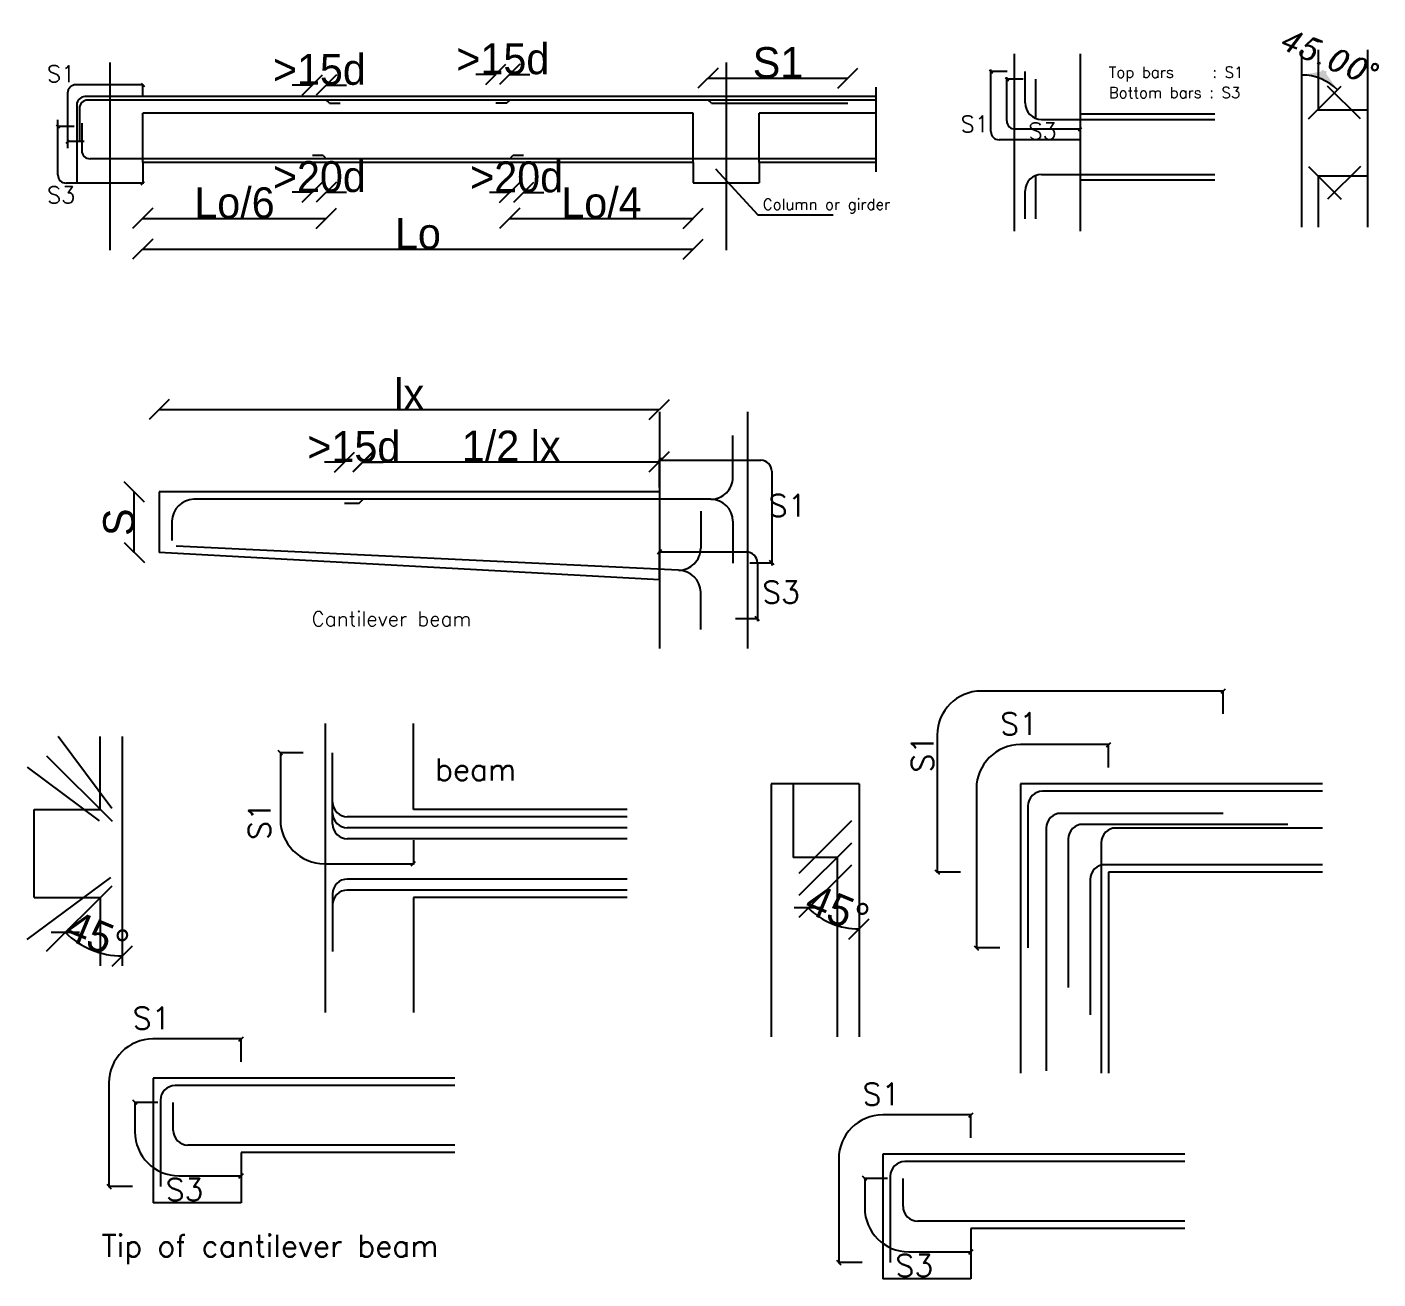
# Model space of a CAD drawing. Extents: x 166525 to 167198, y 178739 to 179747.
# Drawn here: x 167055.87 to 167066.81, y 179499.74 to 179509.87 of the extents above; entities that cross this region are included whole.
import ezdxf

# ---------------------------------------------------------------- set-up
doc = ezdxf.new("R2010")
doc.units = 0
doc.header["$MEASUREMENT"] = 0
doc.linetypes.add('AUSGEZOGEN', pattern=[0])
doc.linetypes.add('HIDDEN', pattern=[9.525, 6.35, -3.175])
doc.layers.get('0').update_dxf_attribs({"linetype": 'CONTINUOUS'})
doc.layers.get('DEFPOINTS').update_dxf_attribs({"linetype": 'CONTINUOUS'})
for name, color, linetype in [('1', 7, 'CONTINUOUS'), ('CL', 7, 'AUSGEZOGEN'), ('Steel', 2, 'CONTINUOUS'), ('TEXT', 7, 'CONTINUOUS')]:
    doc.layers.add(name, color=color, linetype=linetype)
doc.styles.add('ITALICC', font='italicc')
doc.styles.add('ROMANS', font='romans.shx')
doc.dimstyles.new('1', dxfattribs={"dimtxt": 0.18, "dimasz": 0, "dimexe": 0, "dimexo": 0, "dimgap": 0.1, "dimtad": 1, "dimlfac": 0.5, "dimzin": 0, "dimdsep": 46, "dimtxsty": 'ITALICC', "dimtsz": 0.1, "dimcen": 0, "dimse1": 1, "dimse2": 1, "dimclrd": 256, "dimclre": 256, "dimclrt": 6, "dimadec": 0, "dimazin": 0, "dimtfac": 5, "dimtix": 1, "dimtofl": 0, "dimtmove": 2, "dimatfit": 3, "dimfxl": 1, "dimtolj": 1, "dimtzin": 0, "dimarcsym": 0})
doc.dimstyles.new('mais 1-100 plan', dxfattribs={"dimtxt": 0.25, "dimasz": 0.1635, "dimexe": 0.18, "dimexo": 0.0625, "dimgap": 0, "dimtad": 1, "dimzin": 0, "dimdsep": 46, "dimtxsty": 'Standard', "dimblk": 'OBLIQUE', "dimcen": 0, "dimse1": 1, "dimse2": 1, "dimclrd": 8, "dimclrt": 4, "dimadec": 0, "dimazin": 0, "dimtfac": 1, "dimtix": 1, "dimtofl": 0, "dimtmove": 0, "dimatfit": 3, "dimldrblk": 'OBLIQUE', "dimfxl": 0.18, "dimtolj": 1, "dimtzin": 0, "dimarcsym": 0})

# ---------------------------------------------------------------- blocks, each defined once
blk = doc.blocks.new('_OBLIQUE')
at = {"color": 0, "linetype": 'ByBlock'}
blk.add_line((-0.5, -0.5), (0.5, 0.5), dxfattribs=at)
blk = doc.blocks.new('*D1443')
at = {"color": 8, "linetype": 'Continuous', "lineweight": -2, "transparency": 16777216}
blk.add_line((167056.939, 179506.776), (167060.988, 179506.776), dxfattribs=at)
at = {"layer": 'DEFPOINTS', "color": 0, "linetype": 'Continuous', "transparency": 16777216}
for p in [(167060.988, 179506.776), (167056.939, 179506.108), (167060.988, 179506.144)]:
    blk.add_point(p, dxfattribs=at)
at = {"color": 8, "linetype": 'Continuous', "lineweight": -2, "transparency": 16777216, "xscale": 0.1635000000000001, "yscale": 0.1635000000000001, "zscale": 0.1635000000000001, "rotation": 180}
blk.add_blockref('_OBLIQUE', (167056.939, 179506.776), dxfattribs=at)
at = {"color": 8, "linetype": 'Continuous', "lineweight": -2, "transparency": 16777216, "xscale": 0.1635000000000001, "yscale": 0.1635000000000001, "zscale": 0.1635000000000001}
blk.add_blockref('_OBLIQUE', (167060.988, 179506.776), dxfattribs=at)
at = {"color": 4, "linetype": 'Continuous', "transparency": 16777216, "insert": (167058.964, 179506.901), "char_height": 0.25, "attachment_point": 5}
blk.add_mtext('\\A1;{lx}', dxfattribs=at)
blk = doc.blocks.new('*D1446')
at = {"color": 8, "linetype": 'Continuous', "lineweight": -2, "transparency": 16777216}
blk.add_line((167056.806, 179508.074), (167061.262, 179508.074), dxfattribs=at)
at = {"layer": 'DEFPOINTS', "color": 0, "linetype": 'Continuous', "transparency": 16777216}
for p in [(167056.806, 179508.655), (167061.262, 179508.624), (167061.262, 179508.074)]:
    blk.add_point(p, dxfattribs=at)
at = {"color": 8, "linetype": 'Continuous', "lineweight": -2, "transparency": 16777216, "xscale": 0.1635000000000001, "yscale": 0.1635000000000001, "zscale": 0.1635000000000001, "rotation": 180}
blk.add_blockref('_OBLIQUE', (167056.806, 179508.074), dxfattribs=at)
at = {"color": 8, "linetype": 'Continuous', "lineweight": -2, "transparency": 16777216, "xscale": 0.1635000000000001, "yscale": 0.1635000000000001, "zscale": 0.1635000000000001}
blk.add_blockref('_OBLIQUE', (167061.262, 179508.074), dxfattribs=at)
at = {"color": 4, "linetype": 'Continuous', "transparency": 16777216, "insert": (167059.034, 179508.199), "char_height": 0.25, "attachment_point": 5}
blk.add_mtext('\\A1;{Lo}', dxfattribs=at)
blk = doc.blocks.new('*D1447')
at = {"color": 8, "linetype": 'Continuous', "lineweight": -2, "transparency": 16777216}
blk.add_line((167059.777, 179508.323), (167061.262, 179508.323), dxfattribs=at)
at = {"layer": 'DEFPOINTS', "color": 0, "linetype": 'Continuous', "transparency": 16777216}
for p in [(167059.777, 179508.685), (167061.262, 179508.616), (167061.262, 179508.323)]:
    blk.add_point(p, dxfattribs=at)
at = {"color": 8, "linetype": 'Continuous', "lineweight": -2, "transparency": 16777216, "xscale": 0.1635000000000001, "yscale": 0.1635000000000001, "zscale": 0.1635000000000001, "rotation": 180}
blk.add_blockref('_OBLIQUE', (167059.777, 179508.323), dxfattribs=at)
at = {"color": 8, "linetype": 'Continuous', "lineweight": -2, "transparency": 16777216, "xscale": 0.1635000000000001, "yscale": 0.1635000000000001, "zscale": 0.1635000000000001}
blk.add_blockref('_OBLIQUE', (167061.262, 179508.323), dxfattribs=at)
at = {"color": 4, "linetype": 'Continuous', "transparency": 16777216, "insert": (167060.52, 179508.448), "char_height": 0.25, "attachment_point": 5}
blk.add_mtext('\\A1;{Lo/4}', dxfattribs=at)
blk = doc.blocks.new('*D1448')
at = {"color": 8, "linetype": 'Continuous', "lineweight": -2, "transparency": 16777216}
for p, q in [((167059.777, 179508.533), (167059.613, 179508.533)), ((167059.889, 179508.533), (167060.053, 179508.533))]:
    blk.add_line(p, q, dxfattribs=at)
at = {"layer": 'DEFPOINTS', "color": 0, "linetype": 'Continuous', "transparency": 16777216}
for p in [(167059.777, 179508.685), (167059.889, 179508.689), (167059.889, 179508.533)]:
    blk.add_point(p, dxfattribs=at)
at = {"color": 8, "linetype": 'Continuous', "lineweight": -2, "transparency": 16777216, "xscale": 0.1635000000000001, "yscale": 0.1635000000000001, "zscale": 0.1635000000000001}
blk.add_blockref('_OBLIQUE', (167059.777, 179508.533), dxfattribs=at)
at = {"color": 8, "linetype": 'Continuous', "lineweight": -2, "transparency": 16777216, "xscale": 0.1635000000000001, "yscale": 0.1635000000000001, "zscale": 0.1635000000000001, "rotation": 180}
blk.add_blockref('_OBLIQUE', (167059.889, 179508.533), dxfattribs=at)
at = {"color": 4, "linetype": 'Continuous', "transparency": 16777216, "insert": (167059.833, 179508.658), "char_height": 0.25, "attachment_point": 5}
blk.add_mtext('\\A1;{>20d}', dxfattribs=at)
blk = doc.blocks.new('*D1449')
at = {"color": 8, "linetype": 'Continuous', "lineweight": -2, "transparency": 16777216}
for p, q in [((167059.665, 179509.489), (167059.502, 179509.489)), ((167059.777, 179509.489), (167059.94, 179509.489))]:
    blk.add_line(p, q, dxfattribs=at)
at = {"layer": 'DEFPOINTS', "color": 0, "linetype": 'Continuous', "transparency": 16777216}
for p in [(167059.777, 179509.489), (167059.665, 179509.357), (167059.777, 179509.383)]:
    blk.add_point(p, dxfattribs=at)
at = {"color": 8, "linetype": 'Continuous', "lineweight": -2, "transparency": 16777216, "xscale": 0.1635000000000001, "yscale": 0.1635000000000001, "zscale": 0.1635000000000001}
blk.add_blockref('_OBLIQUE', (167059.665, 179509.489), dxfattribs=at)
at = {"color": 8, "linetype": 'Continuous', "lineweight": -2, "transparency": 16777216, "xscale": 0.1635000000000001, "yscale": 0.1635000000000001, "zscale": 0.1635000000000001, "rotation": 180}
blk.add_blockref('_OBLIQUE', (167059.777, 179509.489), dxfattribs=at)
at = {"color": 4, "linetype": 'Continuous', "transparency": 16777216, "insert": (167059.721, 179509.614), "char_height": 0.25, "attachment_point": 5}
blk.add_mtext('\\A1;{>15d}', dxfattribs=at)
blk = doc.blocks.new('*D1460')
at = {"color": 8, "linetype": 'Continuous', "lineweight": -2, "transparency": 16777216}
blk.add_arc((167056.641, 179503.004), 0.652, 225, 270, dxfattribs=at)
at = {"layer": 'DEFPOINTS', "color": 0, "linetype": 'Continuous', "transparency": 16777216}
for p in [(167056.641, 179504.129), (167056.558, 179502.921), (167056.028, 179502.391), (167056.472, 179502.374), (167056.641, 179502.27)]:
    blk.add_point(p, dxfattribs=at)
at = {"color": 8, "linetype": 'Continuous', "lineweight": -2, "transparency": 16777216, "xscale": 0.1635000000000001, "yscale": 0.1635000000000001, "zscale": 0.1635000000000001}
for p, rotation in [((167056.18, 179502.542), 135.0000000001833), ((167056.641, 179502.351), 2.191846704135969e-10)]:
    blk.add_blockref('_OBLIQUE', p, dxfattribs=dict(at, rotation=rotation))
at = {"color": 4, "linetype": 'Continuous', "transparency": 16777216, "insert": (167056.439, 179502.516), "char_height": 0.25, "attachment_point": 5, "rotation": 337.5}
blk.add_mtext('\\A1;45°', dxfattribs=at)
blk = doc.blocks.new('*D1486')
at = {"color": 8, "linetype": 'Continuous', "lineweight": -2, "transparency": 16777216}
blk.add_line((167056.738, 179505.618), (167056.738, 179506.108), dxfattribs=at)
at = {"layer": 'DEFPOINTS', "color": 0, "linetype": 'Continuous', "transparency": 16777216}
for p in [(167056.738, 179506.108), (167056.939, 179506.108), (167056.939, 179505.618)]:
    blk.add_point(p, dxfattribs=at)
at = {"color": 8, "linetype": 'Continuous', "lineweight": -2, "transparency": 16777216, "xscale": 0.1635000000000001, "yscale": 0.1635000000000001, "zscale": 0.1635000000000001}
for p, rotation in [((167056.738, 179506.108), 90), ((167056.738, 179505.618), 270)]:
    blk.add_blockref('_OBLIQUE', p, dxfattribs=dict(at, rotation=rotation))
at = {"color": 4, "linetype": 'Continuous', "transparency": 16777216, "insert": (167056.613, 179505.863), "char_height": 0.25, "attachment_point": 5, "rotation": 90}
blk.add_mtext('\\A1;{S}', dxfattribs=at)
blk = doc.blocks.new('*D1487')
at = {"color": 8, "linetype": 'Continuous', "lineweight": -2, "transparency": 16777216}
for p, q in [((167058.18, 179508.535), (167058.016, 179508.535)), ((167058.292, 179508.535), (167058.455, 179508.535))]:
    blk.add_line(p, q, dxfattribs=at)
at = {"layer": 'DEFPOINTS', "color": 0, "linetype": 'Continuous', "transparency": 16777216}
for p in [(167058.18, 179508.739), (167058.292, 179508.713), (167058.292, 179508.535)]:
    blk.add_point(p, dxfattribs=at)
at = {"color": 8, "linetype": 'Continuous', "lineweight": -2, "transparency": 16777216, "xscale": 0.1635000000000001, "yscale": 0.1635000000000001, "zscale": 0.1635000000000001}
blk.add_blockref('_OBLIQUE', (167058.18, 179508.535), dxfattribs=at)
at = {"color": 8, "linetype": 'Continuous', "lineweight": -2, "transparency": 16777216, "xscale": 0.1635000000000001, "yscale": 0.1635000000000001, "zscale": 0.1635000000000001, "rotation": 180}
blk.add_blockref('_OBLIQUE', (167058.292, 179508.535), dxfattribs=at)
at = {"color": 4, "linetype": 'Continuous', "transparency": 16777216, "insert": (167058.236, 179508.66), "char_height": 0.25, "attachment_point": 5}
blk.add_mtext('\\A1;{>20d}', dxfattribs=at)
blk = doc.blocks.new('*D1488')
at = {"color": 8, "linetype": 'Continuous', "lineweight": -2, "transparency": 16777216}
for p, q in [((167058.18, 179509.403), (167058.016, 179509.403)), ((167058.292, 179509.403), (167058.455, 179509.403))]:
    blk.add_line(p, q, dxfattribs=at)
at = {"layer": 'DEFPOINTS', "color": 0, "linetype": 'Continuous', "transparency": 16777216}
for p in [(167058.292, 179509.403), (167058.18, 179509.304), (167058.292, 179509.278)]:
    blk.add_point(p, dxfattribs=at)
at = {"color": 8, "linetype": 'Continuous', "lineweight": -2, "transparency": 16777216, "xscale": 0.1635000000000001, "yscale": 0.1635000000000001, "zscale": 0.1635000000000001}
blk.add_blockref('_OBLIQUE', (167058.18, 179509.403), dxfattribs=at)
at = {"color": 8, "linetype": 'Continuous', "lineweight": -2, "transparency": 16777216, "xscale": 0.1635000000000001, "yscale": 0.1635000000000001, "zscale": 0.1635000000000001, "rotation": 180}
blk.add_blockref('_OBLIQUE', (167058.292, 179509.403), dxfattribs=at)
at = {"color": 4, "linetype": 'Continuous', "transparency": 16777216, "insert": (167058.236, 179509.528), "char_height": 0.25, "attachment_point": 5}
blk.add_mtext('\\A1;{>15d}', dxfattribs=at)
blk = doc.blocks.new('*D1489')
at = {"color": 8, "linetype": 'Continuous', "lineweight": -2, "transparency": 16777216}
blk.add_line((167056.806, 179508.323), (167058.292, 179508.323), dxfattribs=at)
at = {"layer": 'DEFPOINTS', "color": 0, "linetype": 'Continuous', "transparency": 16777216}
for p in [(167058.292, 179508.685), (167056.806, 179508.654), (167058.292, 179508.323)]:
    blk.add_point(p, dxfattribs=at)
at = {"color": 8, "linetype": 'Continuous', "lineweight": -2, "transparency": 16777216, "xscale": 0.1635000000000001, "yscale": 0.1635000000000001, "zscale": 0.1635000000000001, "rotation": 180}
blk.add_blockref('_OBLIQUE', (167056.806, 179508.323), dxfattribs=at)
at = {"color": 8, "linetype": 'Continuous', "lineweight": -2, "transparency": 16777216, "xscale": 0.1635000000000001, "yscale": 0.1635000000000001, "zscale": 0.1635000000000001}
blk.add_blockref('_OBLIQUE', (167058.292, 179508.323), dxfattribs=at)
at = {"color": 4, "linetype": 'Continuous', "transparency": 16777216, "insert": (167057.549, 179508.448), "char_height": 0.25, "attachment_point": 5}
blk.add_mtext('\\A1;{Lo/6}', dxfattribs=at)
blk = doc.blocks.new('*D1494')
at = {"color": 8, "linetype": 'Continuous', "lineweight": -2, "transparency": 16777216}
blk.add_arc((167062.605, 179503.15), 0.58, 225, 270, dxfattribs=at)
at = {"layer": 'DEFPOINTS', "color": 0, "linetype": 'Continuous', "transparency": 16777216}
for p in [(167062.605, 179503.744), (167062.543, 179503.088), (167062.118, 179502.663), (167062.315, 179502.648), (167062.605, 179501.697)]:
    blk.add_point(p, dxfattribs=at)
at = {"color": 8, "linetype": 'Continuous', "lineweight": -2, "transparency": 16777216, "xscale": 0.1635000000000001, "yscale": 0.1635000000000001, "zscale": 0.1635000000000001}
for p, rotation in [((167062.195, 179502.74), 134.9999999995972), ((167062.605, 179502.57), 5.224620736044017e-10)]:
    blk.add_blockref('_OBLIQUE', p, dxfattribs=dict(at, rotation=rotation))
at = {"color": 4, "linetype": 'Continuous', "transparency": 16777216, "insert": (167062.431, 179502.73), "char_height": 0.25, "attachment_point": 5, "rotation": 337.5}
blk.add_mtext('\\A1;45°', dxfattribs=at)
blk = doc.blocks.new('*D1496')
at = {"color": 8, "linetype": 'Continuous', "lineweight": -2, "transparency": 16777216}
blk.add_line((167058.589, 179506.353), (167060.988, 179506.353), dxfattribs=at)
at = {"layer": 'DEFPOINTS', "color": 0, "linetype": 'Continuous', "transparency": 16777216}
for p in [(167060.988, 179506.735), (167060.988, 179506.353), (167058.589, 179506.178)]:
    blk.add_point(p, dxfattribs=at)
at = {"color": 8, "linetype": 'Continuous', "lineweight": -2, "transparency": 16777216, "xscale": 0.1635000000000001, "yscale": 0.1635000000000001, "zscale": 0.1635000000000001, "rotation": 180}
blk.add_blockref('_OBLIQUE', (167058.589, 179506.353), dxfattribs=at)
at = {"color": 8, "linetype": 'Continuous', "lineweight": -2, "transparency": 16777216, "xscale": 0.1635000000000001, "yscale": 0.1635000000000001, "zscale": 0.1635000000000001}
blk.add_blockref('_OBLIQUE', (167060.988, 179506.353), dxfattribs=at)
at = {"color": 4, "linetype": 'Continuous', "transparency": 16777216, "insert": (167059.789, 179506.478), "char_height": 0.25, "attachment_point": 5}
blk.add_mtext('\\A1;{1/2 lx}', dxfattribs=at)
blk = doc.blocks.new('*D1497')
at = {"color": 8, "linetype": 'Continuous', "lineweight": -2, "transparency": 16777216}
for p, q in [((167058.44, 179506.349), (167058.277, 179506.349)), ((167058.589, 179506.349), (167058.753, 179506.349))]:
    blk.add_line(p, q, dxfattribs=at)
at = {"layer": 'DEFPOINTS', "color": 0, "linetype": 'Continuous', "transparency": 16777216}
for p in [(167058.589, 179506.349), (167058.44, 179506.173), (167058.589, 179506.207)]:
    blk.add_point(p, dxfattribs=at)
at = {"color": 8, "linetype": 'Continuous', "lineweight": -2, "transparency": 16777216, "xscale": 0.1635000000000001, "yscale": 0.1635000000000001, "zscale": 0.1635000000000001}
blk.add_blockref('_OBLIQUE', (167058.44, 179506.349), dxfattribs=at)
at = {"color": 8, "linetype": 'Continuous', "lineweight": -2, "transparency": 16777216, "xscale": 0.1635000000000001, "yscale": 0.1635000000000001, "zscale": 0.1635000000000001, "rotation": 180}
blk.add_blockref('_OBLIQUE', (167058.589, 179506.349), dxfattribs=at)
at = {"color": 4, "linetype": 'Continuous', "transparency": 16777216, "insert": (167058.515, 179506.474), "char_height": 0.25, "attachment_point": 5}
blk.add_mtext('\\A1;{>15d}', dxfattribs=at)
blk = doc.blocks.new('*D1503')
at = {"color": 8, "linetype": 'Continuous', "lineweight": -2, "transparency": 16777216}
blk.add_line((167061.383, 179509.458), (167062.514, 179509.458), dxfattribs=at)
at = {"layer": 'DEFPOINTS', "color": 0, "linetype": 'Continuous', "transparency": 16777216}
for p in [(167062.514, 179509.458), (167062.514, 179509.339), (167061.383, 179509.326)]:
    blk.add_point(p, dxfattribs=at)
at = {"color": 8, "linetype": 'Continuous', "lineweight": -2, "transparency": 16777216, "xscale": 0.1635000000000001, "yscale": 0.1635000000000001, "zscale": 0.1635000000000001, "rotation": 180}
blk.add_blockref('_OBLIQUE', (167061.383, 179509.458), dxfattribs=at)
at = {"color": 8, "linetype": 'Continuous', "lineweight": -2, "transparency": 16777216, "xscale": 0.1635000000000001, "yscale": 0.1635000000000001, "zscale": 0.1635000000000001}
blk.add_blockref('_OBLIQUE', (167062.514, 179509.458), dxfattribs=at)
at = {"color": 4, "linetype": 'Continuous', "transparency": 16777216, "insert": (167061.949, 179509.583), "char_height": 0.25, "attachment_point": 5}
blk.add_mtext('\\A1;{S1}', dxfattribs=at)
blk = doc.blocks.new('*D1504')
at = {"layer": '1', "lineweight": -2, "ltscale": 10, "transparency": 16777216}
blk.add_arc((167066.188, 179509.072), 0.412, 45, 90, dxfattribs=at)
at = {"layer": '1', "ltscale": 10, "transparency": 16777216}
for points in [[(167066.388, 179509.451), (167066.388, 179509.518), (167066.188, 179509.485)], [(167066.361, 179509.529), (167066.314, 179509.482), (167066.479, 179509.364)]]:
    blk.add_solid(points, dxfattribs=at)
at = {"layer": 'DEFPOINTS', "color": 0, "ltscale": 10, "transparency": 16777216}
for p in [(167066.188, 179509.689), (167066.394, 179509.429), (167066.509, 179509.394), (167066.244, 179509.128), (167066.188, 179508.253)]:
    blk.add_point(p, dxfattribs=at)
at = {"layer": '1', "color": 6, "ltscale": 10, "transparency": 16777216, "insert": (167066.418, 179509.629), "char_height": 0.18, "attachment_point": 5, "rotation": 337.5, "style": 'ITALICC'}
blk.add_mtext('\\A1;45.00°', dxfattribs=at)

msp = doc.modelspace()

# ---------------------------------------------------------------- linework, layer by layer
at = {"color": 9, "linetype": 'ByBlock', "ltscale": 10}
for p, q in [((167063.80521, 179509.51202), (167063.66793, 179509.51202)), ((167063.67238, 179509.0267), (167063.67238, 179509.52817)), ((167063.67238, 179509.51202), (167063.67238, 179509.5271)), ((167063.93393, 179509.45082), (167063.79665, 179509.45082)), ((167063.8011, 179509.11238), (167063.8011, 179509.46696)), ((167063.8011, 179509.45082), (167063.8011, 179509.4659)), ((167056.19858, 179509.33818), (167056.19858, 179508.94521)), ((167056.80642, 179509.40502), (167056.26541, 179509.40502)), ((167056.80642, 179509.30914), (167056.80642, 179509.40947)), ((167056.11946, 179509.0684), (167056.11946, 179509.12187)), ((167064.39612, 179509.14142), (167064.39612, 179509.04109)), ((167056.25229, 179509.0684), (167056.11501, 179509.0684)), ((167056.11946, 179508.67543), (167056.11946, 179509.0684)), ((167064.39612, 179509.04555), (167063.86794, 179509.04555)), ((167056.3314, 179508.94521), (167056.19412, 179508.94521)), ((167056.19858, 179508.94521), (167056.19858, 179508.89174)), ((167064.39612, 179508.95987), (167063.73922, 179508.95987)), ((167056.80642, 179508.70447), (167056.80642, 179508.60414)), ((167056.80642, 179508.60859), (167056.1863, 179508.60859)), ((167060.98842, 179506.23703), (167060.98842, 179506.37081)), ((167060.98842, 179506.36487), (167061.80994, 179506.36487)), ((167061.89905, 179506.27575), (167061.89905, 179505.51414)), ((167060.98842, 179505.49542), (167060.98842, 179505.62919)), ((167060.98842, 179505.62325), (167061.69266, 179505.62325)), ((167061.72195, 179505.53567), (167061.90499, 179505.53567)), ((167061.78177, 179505.53414), (167061.78177, 179505.06137)), ((167061.89905, 179505.53567), (167061.89905, 179505.51556)), ((167061.60467, 179505.08289), (167061.78771, 179505.08289)), ((167061.78177, 179505.08289), (167061.78177, 179505.06279)), ((167065.55329, 179504.49658), (167063.59385, 179504.49658)), ((167065.55329, 179504.31186), (167065.55329, 179504.50252)), ((167063.2374, 179504.14013), (167063.2374, 179503.03115)), ((167058.10568, 179503.99612), (167057.91502, 179503.99612)), ((167057.92096, 179503.99612), (167057.92096, 179503.45537)), ((167064.62525, 179504.06238), (167063.91164, 179504.06238)), ((167064.62525, 179503.87766), (167064.62525, 179504.06832)), ((167063.55519, 179503.70592), (167063.55519, 179502.41667)), ((167058.99694, 179503.28881), (167058.99694, 179503.09297)), ((167058.27742, 179503.09891), (167058.99694, 179503.09891)), ((167063.42729, 179503.03115), (167063.23145, 179503.03115)), ((167063.74508, 179502.41667), (167063.54924, 179502.41667)), ((167057.60291, 179501.67996), (167056.8893, 179501.67996)), ((167057.60291, 179501.49524), (167057.60291, 179501.6859)), ((167056.53284, 179501.3235), (167056.53284, 179500.48524)), ((167056.92774, 179501.1664), (167056.73708, 179501.1664)), ((167056.74302, 179501.1664), (167056.74302, 179500.92803)), ((167063.51066, 179501.06473), (167062.79705, 179501.06473)), ((167063.51066, 179500.88001), (167063.51066, 179501.07067)), ((167057.60291, 179500.76148), (167057.60291, 179500.56564)), ((167062.44059, 179500.70828), (167062.44059, 179499.87001)), ((167056.72274, 179500.48524), (167056.5269, 179500.48524)), ((167057.09948, 179500.57158), (167057.60291, 179500.57158)), ((167062.83549, 179500.55117), (167062.64483, 179500.55117)), ((167062.65078, 179500.55117), (167062.65078, 179500.31281)), ((167063.51066, 179500.14625), (167063.51066, 179499.95041)), ((167063.00723, 179499.95635), (167063.51066, 179499.95635)), ((167062.63049, 179499.87001), (167062.43465, 179499.87001))]:
    msp.add_line(p, q, dxfattribs=at)
for centre, radius, start, end in [((167056.26541, 179509.33818), 0.06684, 90, 180), ((167063.86794, 179509.11238), 0.06684, 180, 270), ((167063.73922, 179509.0267), 0.06684, 180, 270), ((167056.1863, 179508.67543), 0.06684, 180, 270), ((167061.80994, 179506.27575), 0.08911, 0, 90), ((167061.69266, 179505.53414), 0.08911, 0, 90), ((167063.59385, 179504.14013), 0.35646, 90, 180), ((167063.91164, 179503.70592), 0.35646, 90, 180), ((167058.27742, 179503.45537), 0.35646, 180, 270), ((167056.8893, 179501.3235), 0.35646, 90, 180), ((167062.79705, 179500.70828), 0.35646, 90, 180), ((167057.09948, 179500.92803), 0.35646, 180, 270), ((167063.00723, 179500.31281), 0.35646, 180, 270)]:
    msp.add_arc(centre, radius, start, end, dxfattribs=at)
at = {"layer": '1', "ltscale": 10}
for p, q in [((167066.18761, 179509.689), (167066.18761, 179508.25328)), ((167066.72229, 179509.689), (167066.72229, 179508.25328)), ((167063.86144, 179509.65476), (167063.86144, 179508.21904)), ((167064.39612, 179509.65476), (167064.39612, 179508.21904)), ((167062.74116, 179509.38612), (167062.74116, 179508.70028)), ((167056.27174, 179509.24231), (167056.27174, 179508.61115)), ((167062.74116, 179509.30914), (167056.33857, 179509.30914)), ((167064.39612, 179509.21141), (167064.39612, 179509.04811)), ((167061.26212, 179508.77446), (167056.80642, 179508.77446)), ((167056.80642, 179508.77446), (167056.80642, 179508.61115)), ((167061.26212, 179508.77446), (167061.26212, 179508.61115)), ((167061.79681, 179508.77446), (167061.79681, 179508.61115)), ((167062.74116, 179508.77446), (167061.79681, 179508.77446)), ((167056.27174, 179508.61115), (167056.80642, 179508.61115)), ((167061.26212, 179508.61115), (167061.79681, 179508.61115)), ((167060.98842, 179506.75594), (167060.98842, 179504.84164)), ((167061.70133, 179506.75594), (167061.70133, 179504.84164)), ((167060.98842, 179506.14372), (167060.98842, 179506.36146)), ((167056.93947, 179506.10845), (167056.93947, 179505.6179)), ((167060.98842, 179505.4021), (167060.98842, 179505.61984)), ((167058.28403, 179504.23367), (167058.28403, 179501.89272)), ((167056.64103, 179504.12946), (167056.64103, 179502.27047)), ((167061.89227, 179503.74406), (167061.89227, 179501.69728)), ((167062.60518, 179503.74406), (167061.89227, 179503.74406)), ((167062.60518, 179503.74406), (167062.60518, 179501.69728)), ((167066.3563, 179503.74406), (167063.91234, 179503.74406)), ((167063.91234, 179503.74406), (167063.91234, 179501.40312)), ((167059.33396, 179501.36164), (167056.89, 179501.36164)), ((167056.89, 179501.36164), (167056.89, 179500.35168)), ((167062.79775, 179500.74641), (167062.79775, 179499.73646)), ((167065.24171, 179500.74641), (167062.79775, 179500.74641))]:
    msp.add_line(p, q, dxfattribs=at)
at = {"layer": '1', "linetype": 'HIDDEN', "ltscale": 60}
for p, q in [((167066.32128, 179509.689), (167066.32128, 179509.20338)), ((167066.72229, 179509.20338), (167066.72229, 179508.6687)), ((167066.32128, 179508.6687), (167066.32128, 179508.25328)), ((167058.99694, 179503.5384), (167058.99694, 179504.23367)), ((167056.4628, 179503.5384), (167056.4628, 179504.12946)), ((167062.0705, 179503.74406), (167062.0705, 179503.14997)), ((167055.92811, 179503.5384), (167056.4628, 179503.5384)), ((167055.92811, 179502.82549), (167055.92811, 179503.5384)), ((167060.72799, 179503.5384), (167058.99694, 179503.5384)), ((167062.42695, 179503.14997), (167062.0705, 179503.14997)), ((167062.42695, 179503.14997), (167062.42695, 179501.69728)), ((167066.3563, 179503.03115), (167064.62525, 179503.03115)), ((167064.62525, 179503.03115), (167064.62525, 179501.40312)), ((167055.92811, 179502.82549), (167056.4628, 179502.82549)), ((167056.4628, 179502.82549), (167056.4628, 179502.27047)), ((167060.72799, 179502.82549), (167058.99694, 179502.82549)), ((167058.99694, 179502.82549), (167058.99694, 179501.89272))]:
    msp.add_line(p, q, dxfattribs=at)
at = {"layer": '1', "linetype": 'HIDDEN', "ltscale": 50}
for p, q in [((167061.26212, 179509.17547), (167056.80642, 179509.17547)), ((167056.80642, 179508.77446), (167056.80642, 179509.17547)), ((167061.26212, 179508.77446), (167061.26212, 179509.17547)), ((167061.79681, 179508.77446), (167061.79681, 179509.17547)), ((167062.74116, 179509.17547), (167061.79681, 179509.17547))]:
    msp.add_line(p, q, dxfattribs=at)
at = {"layer": '1', "linetype": 'HIDDEN', "ltscale": 70}
for p, q in [((167064.39612, 179509.16915), (167065.48472, 179509.16915)), ((167066.31866, 179509.20338), (167066.72229, 179509.20338)), ((167064.39612, 179508.63447), (167065.48472, 179508.63447)), ((167066.31866, 179508.6687), (167066.72229, 179508.6687))]:
    msp.add_line(p, q, dxfattribs=at)
at = {"layer": '1', "linetype": 'Continuous', "ltscale": 70}
for p, q in [((167060.98842, 179506.10845), (167056.93947, 179506.10845)), ((167060.98842, 179505.39554), (167056.93947, 179505.6179))]:
    msp.add_line(p, q, dxfattribs=at)
at = {"layer": '1', "linetype": 'Continuous', "ltscale": 60}
for p, q in [((167059.33396, 179500.76148), (167057.60291, 179500.76148)), ((167057.60291, 179500.76148), (167057.60291, 179500.35168)), ((167057.60291, 179500.35168), (167056.89, 179500.35168)), ((167065.24171, 179500.14625), (167063.51066, 179500.14625)), ((167063.51066, 179500.14625), (167063.51066, 179499.73646)), ((167063.51066, 179499.73646), (167062.79775, 179499.73646))]:
    msp.add_line(p, q, dxfattribs=at)
at = {"layer": '1', "ltscale": 10}
msp.add_arc((167056.33857, 179509.24231), 0.06684, 90, 180, dxfattribs=at)
at = {"layer": 'CL', "ltscale": 50}
for p, q in [((167056.53908, 179509.58632), (167056.53908, 179508.06615)), ((167061.52947, 179509.58632), (167061.52947, 179508.06615))]:
    msp.add_line(p, q, dxfattribs=at)
at = {"layer": 'DEFPOINTS', "color": 0, "linetype": 'ByBlock', "ltscale": 10}
for p in [(167063.67238, 179509.51202), (167063.8011, 179509.45082), (167063.84199, 179509.45082), (167056.80642, 179509.30914), (167064.39612, 179509.14142), (167056.11946, 179509.0684), (167056.25229, 179509.0684), (167056.19858, 179508.94521), (167056.3314, 179508.94521), (167056.80642, 179508.70447), (167060.98842, 179506.23703), (167061.84454, 179505.53567), (167061.89905, 179505.53567), (167060.98842, 179505.49542), (167061.72726, 179505.08289), (167061.78177, 179505.08289), (167064.62525, 179503.74406), (167058.99694, 179503.09891), (167063.2374, 179503.03115), (167063.55519, 179502.41667), (167056.53284, 179500.48524), (167057.60291, 179500.57158), (167063.51066, 179499.95635), (167062.44059, 179499.87001)]:
    msp.add_point(p, dxfattribs=at)
at = {"layer": 'Steel', "linetype": 'Continuous', "ltscale": 70}
for p, q in [((167063.9492, 179509.25826), (167063.9492, 179509.51202)), ((167064.03622, 179509.133), (167064.03622, 179509.45082)), ((167064.08287, 179509.12459), (167065.48472, 179509.12459)), ((167064.08287, 179508.67902), (167065.48472, 179508.67902)), ((167064.03622, 179508.32045), (167064.03622, 179508.67062)), ((167063.9492, 179508.32045), (167063.9492, 179508.54535)), ((167061.40608, 179506.04905), (167057.22123, 179506.04905)), ((167057.04301, 179505.87082), (167057.04301, 179505.71429)), ((167061.58431, 179505.87082), (167061.58431, 179505.53247)), ((167061.14464, 179505.47414), (167057.07615, 179505.67058)), ((167061.32287, 179504.99604), (167061.32287, 179505.29591))]:
    msp.add_line(p, q, dxfattribs=at)
at = {"layer": 'Steel', "ltscale": 10}
for p, q in [((167066.24354, 179509.12827), (167066.50881, 179509.39353)), ((167066.66374, 179509.12827), (167066.39848, 179509.39353)), ((167062.74116, 179509.2807), (167056.36085, 179509.2807)), ((167058.31765, 179509.25471), (167058.29166, 179509.2807)), ((167058.31765, 179509.25471), (167058.40352, 179509.25471)), ((167059.75089, 179509.25471), (167059.66503, 179509.25471)), ((167059.75089, 179509.25471), (167059.77689, 179509.2807)), ((167061.40932, 179509.25471), (167061.38332, 179509.2807)), ((167061.40932, 179509.25471), (167062.51377, 179509.25471)), ((167056.29402, 179509.21387), (167056.29402, 179508.94521)), ((167056.31313, 179509.09373), (167056.31313, 179508.87252)), ((167059.75089, 179508.80568), (167056.37997, 179508.80568)), ((167058.26566, 179508.83168), (167058.17979, 179508.83168)), ((167058.26566, 179508.83168), (167058.29166, 179508.80568)), ((167062.74116, 179508.80568), (167059.75089, 179508.80568)), ((167059.77689, 179508.80568), (167059.80289, 179508.83168)), ((167059.88927, 179508.83168), (167059.80289, 179508.83168)), ((167066.24354, 179508.74382), (167066.50881, 179508.47855)), ((167066.66374, 179508.74382), (167066.39848, 179508.47855)), ((167058.55482, 179506.01438), (167058.58949, 179506.04905)), ((167058.55482, 179506.01438), (167058.44033, 179506.01438)), ((167056.12161, 179504.13164), (167056.55563, 179503.54826)), ((167056.02812, 179503.97308), (167056.55797, 179503.44323)), ((167058.34343, 179503.41958), (167058.34343, 179503.99612)), ((167055.86955, 179503.87959), (167056.45294, 179503.44557)), ((167066.3563, 179503.68465), (167064.09057, 179503.68465)), ((167063.97175, 179503.56583), (167063.97175, 179502.41667)), ((167060.72799, 179503.47899), (167058.46225, 179503.47899)), ((167062.54321, 179503.44445), (167062.11843, 179503.01967)), ((167065.55329, 179503.50642), (167064.23909, 179503.50642)), ((167060.72799, 179503.38988), (167058.46225, 179503.38988)), ((167064.12027, 179503.3876), (167064.12027, 179501.42228)), ((167066.07558, 179503.41731), (167064.41732, 179503.41731)), ((167066.3563, 179503.3876), (167064.68466, 179503.3876)), ((167060.72799, 179503.30076), (167058.46225, 179503.30076)), ((167062.54321, 179503.26622), (167062.11843, 179502.84144)), ((167064.2985, 179503.29849), (167064.2985, 179502.09575)), ((167064.56584, 179503.26879), (167064.56584, 179501.40312)), ((167055.86955, 179502.4843), (167056.54682, 179502.98816)), ((167062.54321, 179503.088), (167062.11843, 179502.66321)), ((167066.3563, 179503.09056), (167064.59555, 179503.09056)), ((167056.02812, 179502.39081), (167056.55797, 179502.92066)), ((167060.72799, 179502.97401), (167058.46225, 179502.97401)), ((167060.72799, 179502.8849), (167058.46225, 179502.8849)), ((167064.47673, 179502.97174), (167064.47673, 179501.87512)), ((167058.34343, 179502.85519), (167058.34343, 179502.38892)), ((167059.33396, 179501.30223), (167057.06822, 179501.30223)), ((167056.94941, 179501.18341), (167056.94941, 179500.48524)), ((167057.05321, 179500.9397), (167057.05321, 179501.1664)), ((167059.33396, 179500.82088), (167057.17203, 179500.82088)), ((167065.24171, 179500.687), (167062.97598, 179500.687)), ((167062.85716, 179500.56819), (167062.85716, 179499.87001)), ((167062.96096, 179500.32448), (167062.96096, 179500.55117)), ((167065.24171, 179500.20566), (167063.07978, 179500.20566))]:
    msp.add_line(p, q, dxfattribs=at)
at = {"layer": 'Steel', "linetype": 'HIDDEN', "ltscale": 70}
for p, q in [((167061.58431, 179506.22727), (167061.58431, 179506.56562)), ((167061.32287, 179505.95224), (167061.32287, 179505.65237))]:
    msp.add_line(p, q, dxfattribs=at)
at = {"layer": 'Steel', "ltscale": 10}
for centre, radius, start, end in [((167056.36085, 179509.21387), 0.06684, 90, 180), ((167056.37997, 179508.87252), 0.06684, 180, 270), ((167064.09057, 179503.56583), 0.11882, 90, 180), ((167058.46225, 179503.59781), 0.11882, 180, 270), ((167058.46225, 179503.5087), 0.11882, 180, 270), ((167064.23909, 179503.3876), 0.11882, 90, 180), ((167058.46225, 179503.41958), 0.11882, 180, 270), ((167064.41732, 179503.29849), 0.11882, 90, 180), ((167064.68466, 179503.26879), 0.11882, 90, 180), ((167064.59555, 179502.97174), 0.11882, 90, 180), ((167058.46225, 179502.85519), 0.11882, 90, 180), ((167058.46225, 179502.76608), 0.11882, 90, 180), ((167058.46225, 179502.76608), 0.11882, 90, 180), ((167057.06822, 179501.18341), 0.11882, 90, 180), ((167057.17203, 179500.9397), 0.11882, 180, 270), ((167062.97598, 179500.56819), 0.11882, 90, 180), ((167063.07978, 179500.32448), 0.11882, 180, 270)]:
    msp.add_arc(centre, radius, start, end, dxfattribs=at)
at = {"layer": 'Steel', "linetype": 'Continuous', "ltscale": 70}
for centre, radius, start, end in [((167064.08287, 179509.25826), 0.13367, 180, 270), ((167064.08287, 179508.54535), 0.13367, 90, 180), ((167057.22123, 179505.87082), 0.17823, 90, 180), ((167061.40608, 179505.87082), 0.17823, 0, 90), ((167061.14464, 179505.29591), 0.17823, 0, 90)]:
    msp.add_arc(centre, radius, start, end, dxfattribs=at)
at = {"layer": 'Steel', "linetype": 'HIDDEN', "ltscale": 70}
for centre in [(167061.40608, 179506.22727), (167061.14464, 179505.65237)]:
    msp.add_arc(centre, 0.17823, 270, 0, dxfattribs=at)
at = {"layer": 'TEXT', "color": 9, "ltscale": 10}
for p, q in [((167061.44243, 179508.72456), (167061.78595, 179508.35298)), ((167061.78595, 179508.35298), (167062.39665, 179508.35298))]:
    msp.add_line(p, q, dxfattribs=at)

# ---------------------------------------------------------------- block references
at = {"color": 9, "linetype": 'ByBlock', "ltscale": 10}
for p, xscale, yscale, zscale, rotation in [((167063.67238, 179509.51202), 0.02673419885104522, 0.02673419885104522, 0.02673419885104522, 270), ((167063.8011, 179509.45082), 0.02673419885104522, 0.02673419885104522, 0.02673419885104522, 270), ((167056.80642, 179509.40502), -0.02673419885104522, 0.02673419885104522, 0.0267341988597088, 180), ((167056.11946, 179509.0684), 0.02673419885104522, 0.02673419885104522, 0.02673419885104522, 270), ((167056.19858, 179508.94521), -0.02673419885104522, 0.02673419885104522, 0.0267341988597088, 270), ((167060.98842, 179506.36487), 0.03564559848746285, 0.03564559848746285, 0.03564559848746285, 180), ((167060.98842, 179505.62325), 0.03564559848746285, 0.03564559848746285, 0.03564559848746285, 180), ((167061.89905, 179505.53567), 0.03564559848746285, 0.03564559848746285, 0.03564559848746285, 90), ((167061.78177, 179505.08289), 0.03564559848746285, 0.03564559848746285, 0.03564559848746285, 90), ((167057.92096, 179503.99612), 0.03564559848746285, 0.03564559848746285, 0.03564559848746285, 90), ((167063.2374, 179503.03115), 0.03564559848746285, 0.03564559848746285, 0.03564559848746285, 270), ((167063.55519, 179502.41667), 0.03564559848746285, 0.03564559848746285, 0.03564559848746285, 270), ((167056.74302, 179501.1664), 0.03564559848746285, 0.03564559848746285, 0.03564559848746285, 90), ((167056.53284, 179500.48524), 0.03564559848746285, 0.03564559848746285, 0.03564559848746285, 270), ((167062.65078, 179500.55117), 0.03564559848746285, 0.03564559848746285, 0.03564559848746285, 90), ((167062.44059, 179499.87001), 0.03564559848746285, 0.03564559848746285, 0.03564559848746285, 270)]:
    msp.add_blockref('_OBLIQUE', p, dxfattribs=dict(at, xscale=xscale, yscale=yscale, zscale=zscale, rotation=rotation))
for p, xscale, yscale, zscale in [((167064.39612, 179509.04555), 0.02673419885104522, 0.02673419885104522, 0.02673419885104522), ((167056.80642, 179508.60859), 0.02673419885104522, 0.02673419885104522, 0.02673419885104522), ((167065.55329, 179504.49658), 0.03564559848746285, 0.03564559848746285, 0.03564559848746285), ((167064.62525, 179504.06238), 0.03564559848746285, 0.03564559848746285, 0.03564559848746285), ((167058.99694, 179503.09891), 0.03564559848746285, 0.03564559848746285, 0.03564559848746285), ((167057.60291, 179501.67996), 0.03564559848746285, 0.03564559848746285, 0.03564559848746285), ((167063.51066, 179501.06473), 0.03564559848746285, 0.03564559848746285, 0.03564559848746285), ((167057.60291, 179500.57158), 0.03564559848746285, 0.03564559848746285, 0.03564559848746285), ((167063.51066, 179499.95635), 0.03564559848746285, 0.03564559848746285, 0.03564559848746285)]:
    msp.add_blockref('_OBLIQUE', p, dxfattribs=dict(at, xscale=xscale, yscale=yscale, zscale=zscale))

# ---------------------------------------------------------------- texts
at = {"color": 2, "linetype": 'ByBlock', "ltscale": 10, "style": 'ROMANS'}
for s, insert, char_height, attachment_point in [('{S1}', (167056.14588, 179509.49413), 0.133671, 5), ('{S1}', (167063.54173, 179509.08691), 0.133671, 5), ('{S3}', (167064.09109, 179509.03002), 0.133671, 5), ('{S3}', (167056.14588, 179508.51332), 0.133671, 5), ('{S1}', (167062.02738, 179505.99881), 0.178228, 5), ('{S3}', (167061.82163, 179505.38625), 0.178228, 1), ('{S1}', (167063.90083, 179504.2313), 0.178228, 5), ('{S1}', (167056.87849, 179501.84888), 0.178228, 5), ('{S1}', (167062.78624, 179501.23365), 0.178228, 5), ('{S3}', (167057.14476, 179500.46019), 0.178228, 5), ('{S3}', (167063.05251, 179499.84496), 0.178228, 5)]:
    msp.add_mtext(s, dxfattribs=dict(at, insert=insert, char_height=char_height, attachment_point=attachment_point))
at = {"color": 2, "linetype": 'ByBlock', "ltscale": 10, "char_height": 0.178228, "attachment_point": 5, "rotation": 90, "style": 'ROMANS'}
for insert in [(167063.11858, 179503.98881), (167057.75204, 179503.44456)]:
    msp.add_mtext('{S1}', dxfattribs=dict(at, insert=insert))
at = {"layer": 'TEXT', "ltscale": 10, "style": 'ROMANS'}
for s, height, p in [('Top bars    : S1', 0.089114, (167064.62663, 179509.46189)), ('Bottom bars : S3', 0.089114, (167064.62663, 179509.29703)), ('Column or girder', 0.089114, (167061.82547, 179508.39295)), ('Cantilever beam', 0.1188187, (167058.17275, 179505.02102)), ('beam', 0.178228, (167059.17384, 179503.77205)), ('Tip of cantilever beam', 0.178228, (167056.47418, 179499.91503))]:
    msp.add_text(s, height=height, dxfattribs=at).set_placement(p)

# ---------------------------------------------------------------- dimensions: what is measured, and where the dimension line sits
at = {"color": 2, "linetype": 'Continuous'}
for base, p1, p2, text, picture, middle in [((167059.77689, 179509.48861), (167059.66503, 179509.35681), (167059.77689, 179509.3828), '{>15d}', '*D1449', (167059.72096, 179509.61361)), ((167058.29166, 179509.40288), (167058.17979, 179509.30414), (167058.29166, 179509.27814), '{>15d}', '*D1488', (167058.23572, 179509.52788)), ((167062.51377, 179509.45766), (167061.38332, 179509.32586), (167062.51377, 179509.33888), '{S1}', '*D1503', (167061.94855, 179509.58266)), ((167058.29166, 179508.53525), (167058.17979, 179508.73886), (167058.29166, 179508.71286), '{>20d}', '*D1487', (167058.23572, 179508.66025)), ((167059.88927, 179508.53303), (167059.77689, 179508.68502), (167059.88927, 179508.6893), '{>20d}', '*D1448', (167059.83308, 179508.65803)), ((167058.29166, 179508.32292), (167056.80642, 179508.65379), (167058.29166, 179508.68502), '{Lo/6}', '*D1489', (167057.54904, 179508.44792)), ((167061.26212, 179508.32292), (167059.77689, 179508.68502), (167061.26212, 179508.61594), '{Lo/4}', '*D1447', (167060.51951, 179508.44792)), ((167061.26212, 179508.07392), (167056.80642, 179508.65497), (167061.26212, 179508.62387), '{Lo}', '*D1446', (167059.03427, 179508.19892)), ((167060.98842, 179506.77622), (167056.93947, 179506.10845), (167060.98842, 179506.14372), '{lx}', '*D1443', (167058.96394, 179506.90122)), ((167060.98842, 179506.35348), (167058.58949, 179506.17775), (167060.98842, 179506.73523), '{1/2 lx}', '*D1496', (167059.78895, 179506.47848)), ((167058.58949, 179506.34853), (167058.44033, 179506.1728), (167058.58949, 179506.20746), '{>15d}', '*D1497', (167058.51491, 179506.47353))]:
    dim = msp.add_linear_dim(base=base, p1=p1, p2=p2, text=text, dimstyle='mais 1-100 plan', override={"dimfxlon": 1, "dimarcsym": 1}, dxfattribs=at)
    dim.commit()
    dim.dimension.update_dxf_attribs({"geometry": picture, "text_midpoint": middle})
dim = msp.add_linear_dim(base=(167056.73835, 179506.10845), p1=(167056.93947, 179505.6179), p2=(167056.93947, 179506.10845), angle=90, text='{S}', dimstyle='mais 1-100 plan', override={"dimfxlon": 1, "dimarcsym": 1}, dxfattribs=at)
dim.commit()
dim.dimension.update_dxf_attribs({"geometry": '*D1486', "text_midpoint": (167056.61335, 179505.86318)})
for base, line1, line2, picture, middle in [((167056.47217, 179502.37354), ((167056.64103, 179504.12946), (167056.64103, 179502.27047)), ((167056.02812, 179502.39081), (167056.55797, 179502.92066)), '*D1460', (167056.4392, 179502.51646)), ((167062.31513, 179502.64759), ((167062.60518, 179503.74406), (167062.60518, 179501.69728)), ((167062.54321, 179503.088), (167062.11843, 179502.66321)), '*D1494', (167062.43102, 179502.72951))]:
    dim = msp.add_angular_dim_2l(base=base, line1=line1, line2=line2, dimstyle='mais 1-100 plan', override={"dimfxlon": 1, "dimarcsym": 1}, dxfattribs=at)
    dim.commit()
    dim.dimension.update_dxf_attribs({"geometry": picture, "text_midpoint": middle})
at = {"layer": '1', "ltscale": 10}
dim = msp.add_angular_dim_2l(base=(167066.3937, 179509.42928), line1=((167066.24354, 179509.12827), (167066.50881, 179509.39353)), line2=((167066.18761, 179509.689), (167066.18761, 179508.25328)), dimstyle='1', override={"dimadec": 2}, dxfattribs=at)
dim.commit()
dim.dimension.update_dxf_attribs({"geometry": '*D1504', "text_midpoint": (167066.41805, 179509.62867)})

doc.saveas('drawing.dxf')
